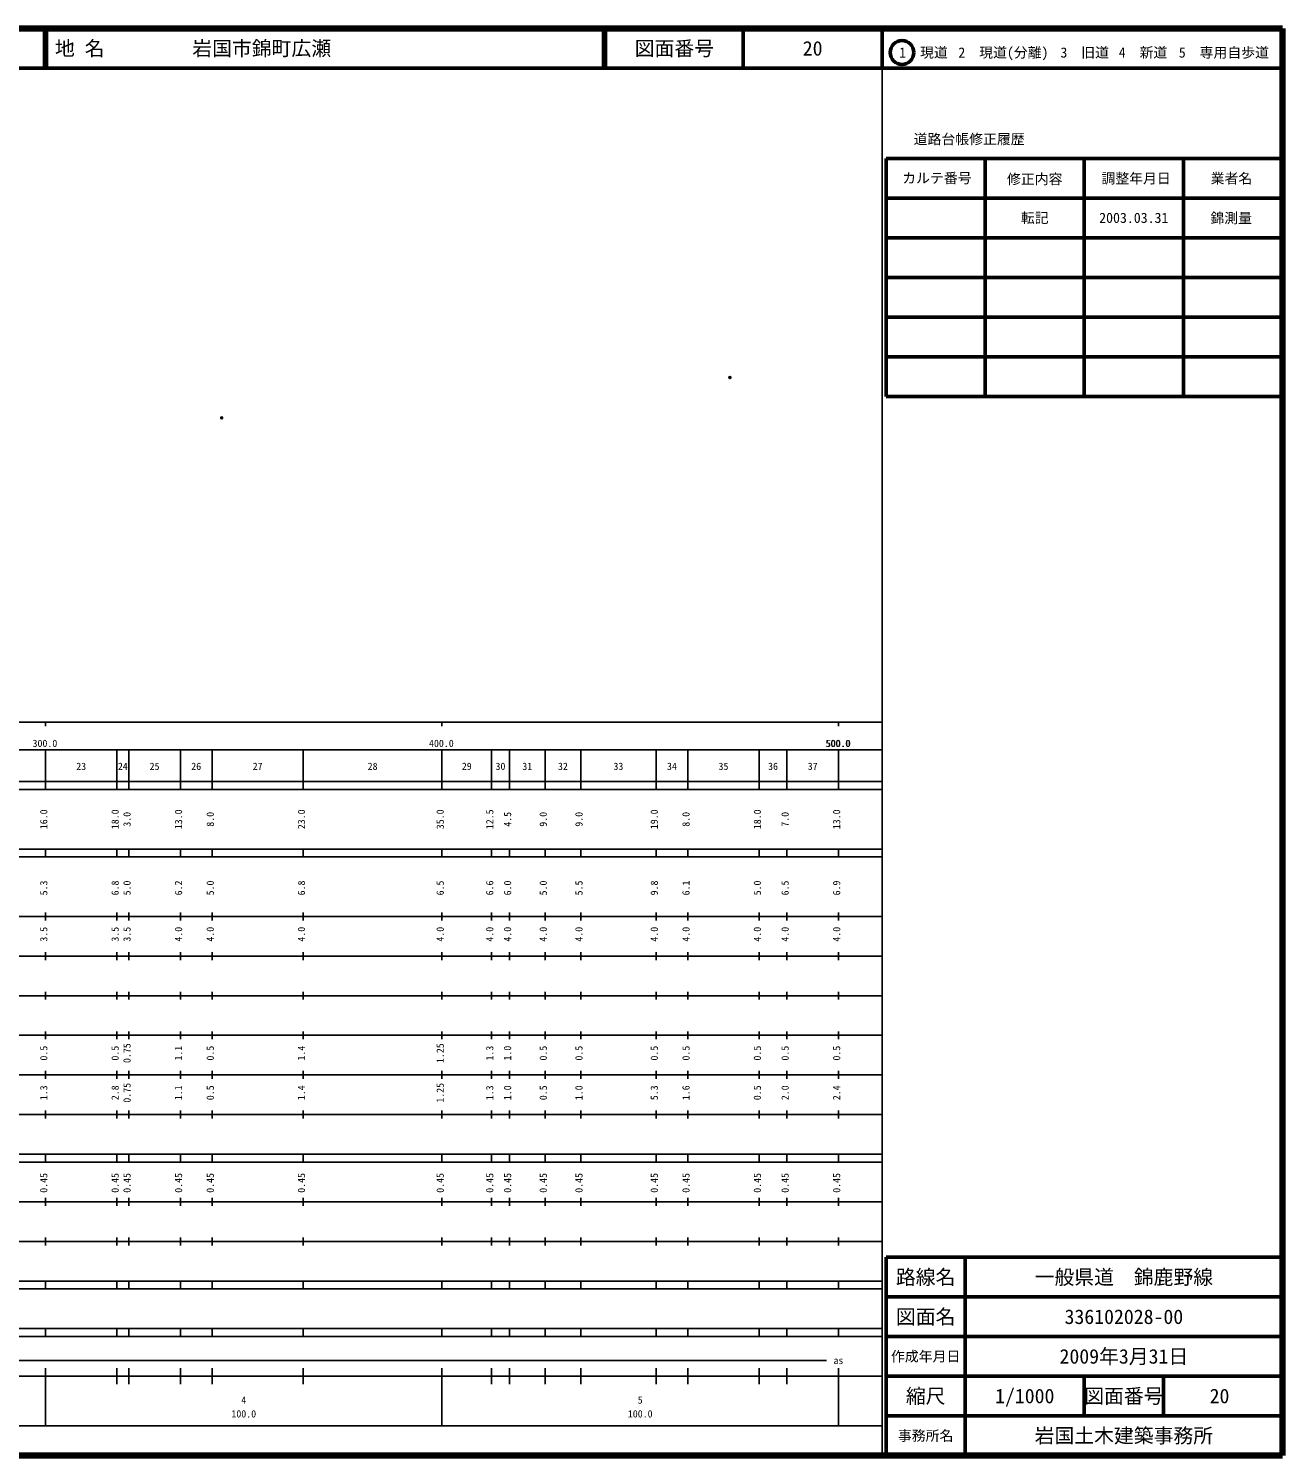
# Model space of a CAD drawing. Units: millimetres on the paper. Extents: x 40 to 680, y 20 to 380.
# Drawn here: x 363.7 to 680, y 20 to 380 of the extents above; entities that cross this region are included whole.
import ezdxf
from ezdxf.enums import TextEntityAlignment as Align

# ---------------------------------------------------------------- set-up
doc = ezdxf.new("R2010")
doc.units = ezdxf.units.MM
doc.header["$PDMODE"] = 32
doc.header["$PDSIZE"] = 0.5
doc.layers.add('M-OTRS', color=6, linetype='Continuous')
doc.layers.add('M-TTL-TXT', color=7, linetype='Continuous')
for name, color, linetype, lineweight in [('M-TTL', 2, 'Continuous', 140), ('M-TTL-BAND', 7, 'Continuous', 25), ('M-TTL-FRAM', 2, 'Continuous', 50), ('M-TTL-LINE', 7, 'Continuous', 50)]:
    doc.layers.add(name, color=color, linetype=linetype, lineweight=lineweight)
doc.styles.add('ＭＳ ゴシック', font='')
doc.styles.get('ＭＳ ゴシック').set_extended_font_data('MS Gothic')

msp = doc.modelspace()

# ---------------------------------------------------------------- linework, layer by layer
at = {"layer": 'M-OTRS'}
for p in [(540.643, 291.955), (412.426, 281.767)]:
    msp.add_point(p, dxfattribs=at)
at = {"layer": 'M-TTL'}
for p, q in [((680, 380), (40, 380)), ((680, 20), (680, 380)), ((40, 20), (680, 20))]:
    msp.add_line(p, q, dxfattribs=at)
at = {"layer": 'M-TTL-BAND'}
for p, q in [((579, 20), (579, 370)), ((40, 205), (579, 205)), ((368, 205), (368, 204)), ((468, 205), (468, 204)), ((568, 205), (568, 204)), ((68, 198), (579, 198)), ((368, 188), (368, 198)), ((386, 188), (386, 198)), ((389, 188), (389, 198)), ((402, 188), (402, 198)), ((410, 188), (410, 198)), ((433, 188), (433, 198)), ((468, 188), (468, 198)), ((480.5, 188), (480.5, 198)), ((485, 188), (485, 198)), ((494, 188), (494, 198)), ((503, 188), (503, 198)), ((522, 188), (522, 198)), ((530, 188), (530, 198)), ((548, 188), (548, 198)), ((555, 188), (555, 198)), ((568, 188), (568, 198)), ((40, 190), (579, 190)), ((40, 188), (579, 188)), ((40, 173), (579, 173)), ((368, 171), (368, 173)), ((386, 171), (386, 173)), ((389, 171), (389, 173)), ((402, 171), (402, 173)), ((410, 171), (410, 173)), ((433, 171), (433, 173)), ((468, 171), (468, 173)), ((480.5, 171), (480.5, 173)), ((485, 171), (485, 173)), ((494, 171), (494, 173)), ((503, 171), (503, 173)), ((522, 171), (522, 173)), ((530, 171), (530, 173)), ((548, 171), (548, 173)), ((555, 171), (555, 173)), ((568, 171), (568, 173)), ((40, 171), (579, 171)), ((40, 156), (579, 156)), ((368, 155), (368, 157)), ((386, 155), (386, 157)), ((389, 155), (389, 157)), ((402, 155), (402, 157)), ((410, 155), (410, 157)), ((433, 155), (433, 157)), ((468, 155), (468, 157)), ((480.5, 155), (480.5, 157)), ((485, 155), (485, 157)), ((494, 155), (494, 157)), ((503, 155), (503, 157)), ((522, 155), (522, 157)), ((530, 155), (530, 157)), ((548, 155), (548, 157)), ((555, 155), (555, 157)), ((568, 155), (568, 157)), ((46, 146), (579, 146)), ((368, 145), (368, 147)), ((386, 145), (386, 147)), ((389, 145), (389, 147)), ((402, 145), (402, 147)), ((410, 145), (410, 147)), ((433, 145), (433, 147)), ((468, 145), (468, 147)), ((480.5, 145), (480.5, 147)), ((485, 145), (485, 147)), ((494, 145), (494, 147)), ((503, 145), (503, 147)), ((522, 145), (522, 147)), ((530, 145), (530, 147)), ((548, 145), (548, 147)), ((555, 145), (555, 147)), ((568, 145), (568, 147)), ((368, 135), (368, 137)), ((386, 135), (386, 137)), ((389, 135), (389, 137)), ((402, 135), (402, 137)), ((410, 135), (410, 137)), ((433, 135), (433, 137)), ((468, 135), (468, 137)), ((480.5, 135), (480.5, 137)), ((485, 135), (485, 137)), ((494, 135), (494, 137)), ((503, 135), (503, 137)), ((522, 135), (522, 137)), ((530, 135), (530, 137)), ((548, 135), (548, 137)), ((555, 135), (555, 137)), ((568, 135), (568, 137)), ((52, 136), (579, 136)), ((46, 126), (579, 126)), ((368, 125), (368, 127)), ((386, 125), (386, 127)), ((389, 125), (389, 127)), ((402, 125), (402, 127)), ((410, 125), (410, 127)), ((433, 125), (433, 127)), ((468, 125), (468, 127)), ((480.5, 125), (480.5, 127)), ((485, 125), (485, 127)), ((494, 125), (494, 127)), ((503, 125), (503, 127)), ((522, 125), (522, 127)), ((530, 125), (530, 127)), ((548, 125), (548, 127)), ((555, 125), (555, 127)), ((568, 125), (568, 127)), ((52, 116), (579, 116)), ((368, 115), (368, 117)), ((386, 115), (386, 117)), ((389, 115), (389, 117)), ((402, 115), (402, 117)), ((410, 115), (410, 117)), ((433, 115), (433, 117)), ((468, 115), (468, 117)), ((480.5, 115), (480.5, 117)), ((485, 115), (485, 117)), ((494, 115), (494, 117)), ((503, 115), (503, 117)), ((522, 115), (522, 117)), ((530, 115), (530, 117)), ((548, 115), (548, 117)), ((555, 115), (555, 117)), ((568, 115), (568, 117)), ((46, 106), (579, 106)), ((368, 105), (368, 107)), ((386, 105), (386, 107)), ((389, 105), (389, 107)), ((402, 105), (402, 107)), ((410, 105), (410, 107)), ((433, 105), (433, 107)), ((468, 105), (468, 107)), ((480.5, 105), (480.5, 107)), ((485, 105), (485, 107)), ((494, 105), (494, 107)), ((503, 105), (503, 107)), ((522, 105), (522, 107)), ((530, 105), (530, 107)), ((548, 105), (548, 107)), ((555, 105), (555, 107)), ((568, 105), (568, 107)), ((40, 96), (579, 96)), ((40, 94), (579, 94)), ((368, 94), (368, 96)), ((386, 94), (386, 96)), ((389, 94), (389, 96)), ((402, 94), (402, 96)), ((410, 94), (410, 96)), ((433, 94), (433, 96)), ((468, 94), (468, 96)), ((480.5, 94), (480.5, 96)), ((485, 94), (485, 96)), ((494, 94), (494, 96)), ((503, 94), (503, 96)), ((522, 94), (522, 96)), ((530, 94), (530, 96)), ((548, 94), (548, 96)), ((555, 94), (555, 96)), ((568, 94), (568, 96)), ((49, 84), (579, 84)), ((368, 83), (368, 85)), ((386, 83), (386, 85)), ((389, 83), (389, 85)), ((402, 83), (402, 85)), ((410, 83), (410, 85)), ((433, 83), (433, 85)), ((468, 83), (468, 85)), ((480.5, 83), (480.5, 85)), ((485, 83), (485, 85)), ((494, 83), (494, 85)), ((503, 83), (503, 85)), ((522, 83), (522, 85)), ((530, 83), (530, 85)), ((548, 83), (548, 85)), ((555, 83), (555, 85)), ((568, 83), (568, 85)), ((40, 74), (579, 74)), ((368, 73), (368, 75)), ((386, 73), (386, 75)), ((389, 73), (389, 75)), ((402, 73), (402, 75)), ((410, 73), (410, 75)), ((433, 73), (433, 75)), ((468, 73), (468, 75)), ((480.5, 73), (480.5, 75)), ((485, 73), (485, 75)), ((494, 73), (494, 75)), ((503, 73), (503, 75)), ((522, 73), (522, 75)), ((530, 73), (530, 75)), ((548, 73), (548, 75)), ((555, 73), (555, 75)), ((568, 73), (568, 75)), ((40, 64), (579, 64)), ((40, 62), (579, 62)), ((368, 62), (368, 64)), ((386, 62), (386, 64)), ((389, 62), (389, 64)), ((402, 62), (402, 64)), ((410, 62), (410, 64)), ((433, 62), (433, 64)), ((468, 62), (468, 64)), ((480.5, 62), (480.5, 64)), ((485, 62), (485, 64)), ((494, 62), (494, 64)), ((503, 62), (503, 64)), ((522, 62), (522, 64)), ((530, 62), (530, 64)), ((548, 62), (548, 64)), ((555, 62), (555, 64)), ((568, 62), (568, 64)), ((40, 52), (579, 52)), ((368, 50), (368, 52)), ((386, 50), (386, 52)), ((389, 50), (389, 52)), ((402, 50), (402, 52)), ((410, 50), (410, 52)), ((433, 50), (433, 52)), ((468, 50), (468, 52)), ((480.5, 50), (480.5, 52)), ((485, 50), (485, 52)), ((494, 50), (494, 52)), ((503, 50), (503, 52)), ((522, 50), (522, 52)), ((530, 50), (530, 52)), ((548, 50), (548, 52)), ((555, 50), (555, 52)), ((568, 50), (568, 52)), ((40, 50), (579, 50)), ((71, 44), (565, 44)), ((40, 40), (579, 40)), ((368, 27.5), (368, 42)), ((386, 38), (386, 42)), ((389, 38), (389, 42)), ((402, 38), (402, 42)), ((410, 38), (410, 42)), ((433, 38), (433, 42)), ((468, 27.5), (468, 42)), ((480.5, 38), (480.5, 42)), ((485, 38), (485, 42)), ((494, 38), (494, 42)), ((503, 38), (503, 42)), ((522, 38), (522, 42)), ((530, 38), (530, 42)), ((548, 38), (548, 42)), ((555, 38), (555, 42)), ((568, 27.5), (568, 42)), ((68, 27.5), (579, 27.5))]:
    msp.add_line(p, q, dxfattribs=at)
at = {"layer": 'M-TTL-FRAM'}
for p, q in [((580, 347.197), (580, 287.197)), ((580, 347.197), (680, 347.197)), ((580, 287.197), (680, 287.197)), ((680, 70), (580, 70)), ((580, 70), (580, 20))]:
    msp.add_line(p, q, dxfattribs=at)
at = {"layer": 'M-TTL-LINE'}
for p, q in [((367.75, 380), (367.75, 370)), ((368.25, 380), (368.25, 370)), ((508.747, 380), (508.747, 370)), ((509.247, 380), (509.247, 370)), ((543.997, 380), (543.997, 370)), ((579, 380), (579, 370)), ((40, 370), (680, 370)), ((605, 347.197), (605, 287.197)), ((630, 347.197), (630, 287.197)), ((655, 347.197), (655, 287.197)), ((580, 337.197), (680, 337.197)), ((580, 327.197), (680, 327.197)), ((580, 317.197), (680, 317.197)), ((580, 307.197), (680, 307.197)), ((580, 297.197), (680, 297.197)), ((600, 70), (600, 20)), ((680, 60), (580, 60)), ((680, 50), (580, 50)), ((680, 40), (580, 40)), ((630, 40), (630, 30)), ((650, 40), (650, 30)), ((680, 30), (580, 30))]:
    msp.add_line(p, q, dxfattribs=at)
msp.add_circle((584.031, 373.958), 3, dxfattribs=at)

# ---------------------------------------------------------------- texts
at = {"layer": 'M-TTL-BAND', "style": 'ＭＳ ゴシック'}
for s, p in [('300.0', (367.844, 198.195)), ('400.0', (467.844, 198.195)), ('500.0', (567.844, 198.195)), ('500.0', (568, 198.195)), ('23', (377, 192.405)), ('24', (387.5, 192.405)), ('25', (395.5, 192.405)), ('26', (406, 192.405)), ('27', (421.5, 192.405)), ('28', (450.5, 192.405)), ('29', (474.25, 192.405)), ('30', (482.75, 192.405)), ('31', (489.5, 192.405)), ('32', (498.5, 192.405)), ('33', (512.5, 192.405)), ('34', (526, 192.405)), ('35', (539, 192.405)), ('36', (551.5, 192.405)), ('37', (561.5, 192.405)), ('as', (568, 42.5)), ('4', (418, 32.523)), ('5', (518, 32.523)), ('100.0', (418, 29.033)), ('100.0', (518, 29.033))]:
    msp.add_text(s, height=1.833, dxfattribs=at).set_placement(p, align=Align.BOTTOM_CENTER)
for s, p in [('16.0', (369, 180.5)), ('18.0', (387, 180.5)), ('3.0', (390, 180.5)), ('13.0', (403, 180.5)), ('8.0', (411, 180.5)), ('23.0', (434, 180.5)), ('35.0', (469, 180.5)), ('12.5', (481.5, 180.5)), ('4.5', (486, 180.5)), ('9.0', (495, 180.5)), ('9.0', (504, 180.5)), ('19.0', (523, 180.5)), ('8.0', (531, 180.5)), ('18.0', (549, 180.5)), ('7.0', (556, 180.5)), ('13.0', (569, 180.5)), ('5.3', (369, 163.174)), ('6.8', (387, 163.174)), ('5.0', (390, 163.174)), ('6.2', (403, 163.174)), ('5.0', (411, 163.174)), ('6.8', (434, 163.174)), ('6.5', (469, 163.174)), ('6.6', (481.5, 163.174)), ('6.0', (486, 163.174)), ('5.0', (495, 163.174)), ('5.5', (504, 163.174)), ('9.8', (523, 163.174)), ('6.1', (531, 163.174)), ('5.0', (549, 163.174)), ('6.5', (556, 163.174)), ('6.9', (569, 163.174)), ('3.5', (369, 151.5)), ('3.5', (387, 151.5)), ('3.5', (390, 151.5)), ('4.0', (403, 151.5)), ('4.0', (411, 151.5)), ('4.0', (434, 151.5)), ('4.0', (469, 151.5)), ('4.0', (481.5, 151.5)), ('4.0', (486, 151.5)), ('4.0', (495, 151.5)), ('4.0', (504, 151.5)), ('4.0', (523, 151.5)), ('4.0', (531, 151.5)), ('4.0', (549, 151.5)), ('4.0', (556, 151.5)), ('4.0', (569, 151.5)), ('0.5', (369, 121.5)), ('0.5', (387, 121.5)), ('0.75', (390, 121.5)), ('1.1', (403, 121.5)), ('0.5', (411, 121.5)), ('1.4', (434, 121.5)), ('1.25', (469, 121.5)), ('1.3', (481.5, 121.5)), ('1.0', (486, 121.5)), ('0.5', (495, 121.5)), ('0.5', (504, 121.5)), ('0.5', (523, 121.5)), ('0.5', (531, 121.5)), ('0.5', (549, 121.5)), ('0.5', (556, 121.5)), ('0.5', (569, 121.5)), ('1.3', (369, 111.5)), ('2.8', (387, 111.5)), ('0.75', (390, 111.5)), ('1.1', (403, 111.5)), ('0.5', (411, 111.5)), ('1.4', (434, 111.5)), ('1.25', (469, 111.5)), ('1.3', (481.5, 111.5)), ('1.0', (486, 111.5)), ('0.5', (495, 111.5)), ('1.0', (504, 111.5)), ('5.3', (523, 111.5)), ('1.6', (531, 111.5)), ('0.5', (549, 111.5)), ('2.0', (556, 111.5)), ('2.4', (569, 111.5)), ('0.45', (369, 88.764)), ('0.45', (387, 88.764)), ('0.45', (390, 88.764)), ('0.45', (403, 88.764)), ('0.45', (411, 88.764)), ('0.45', (434, 88.764)), ('0.45', (469, 88.764)), ('0.45', (481.5, 88.764)), ('0.45', (486, 88.764)), ('0.45', (495, 88.764)), ('0.45', (504, 88.764)), ('0.45', (523, 88.764)), ('0.45', (531, 88.764)), ('0.45', (549, 88.764)), ('0.45', (556, 88.764)), ('0.45', (569, 88.764))]:
    msp.add_text(s, height=1.833, rotation=90, dxfattribs=at).set_placement(p, align=Align.BOTTOM_CENTER)
at = {"layer": 'M-TTL-TXT', "style": 'ＭＳ ゴシック'}
for s, p in [('地 名', (370.38, 375)), ('岩国市錦町広瀬', (405.024, 375))]:
    msp.add_text(s, height=3.666, dxfattribs=at).set_placement(p, align=Align.MIDDLE_LEFT)
for s, height, p in [('図面番号', 3.666, (526.622, 375)), ('20', 3.666, (561.497, 375)), ('1\u3000現道', 2.566, (589.448, 373.958)), ('2\u3000現道(分離)', 2.566, (609.619, 373.958)), ('3\u3000旧道', 2.566, (630.121, 373.958)), ('4\u3000新道', 2.566, (644.824, 373.958)), ('5\u3000専用自歩道', 2.566, (665.228, 373.958)), ('道路台帳修正履歴', 2.566, (600.968, 352.113)), ('カルテ番号', 2.566, (592.839, 342.277)), ('修正内容', 2.566, (617.509, 342.023)), ('調整年月日', 2.566, (643.089, 342.197)), ('業者名', 2.566, (667.134, 342.197)), ('転記', 2.566, (617.5, 332.245)), ('2003.03.31', 2.566, (642.5, 332.245)), ('錦測量', 2.566, (667.077, 332.189)), ('路線名', 3.666, (590, 65)), ('路線名', 3.666, (590, 65)), ('一般県道\u3000錦鹿野線', 3.666, (640, 65)), ('図面名', 3.666, (590, 55)), ('図面名', 3.666, (590, 55)), ('336102028-00', 3.666, (640, 55)), ('2009年3月31日', 3.666, (640, 45)), ('作成年月日', 2.566, (590, 45)), ('作成年月日', 2.566, (590, 45)), ('縮尺', 3.666, (590, 35)), ('縮尺', 3.666, (590, 35)), ('1/1000', 3.666, (615, 35)), ('図面番号', 3.666, (640, 35)), ('図面番号', 3.666, (640, 35)), ('20', 3.666, (664.125, 35)), ('事務所名', 2.566, (590, 25)), ('事務所名', 2.566, (590, 25)), ('岩国土木建築事務所', 3.666, (640, 25))]:
    msp.add_text(s, height=height, dxfattribs=at).set_placement(p, align=Align.MIDDLE_CENTER)

doc.saveas('drawing.dxf')
